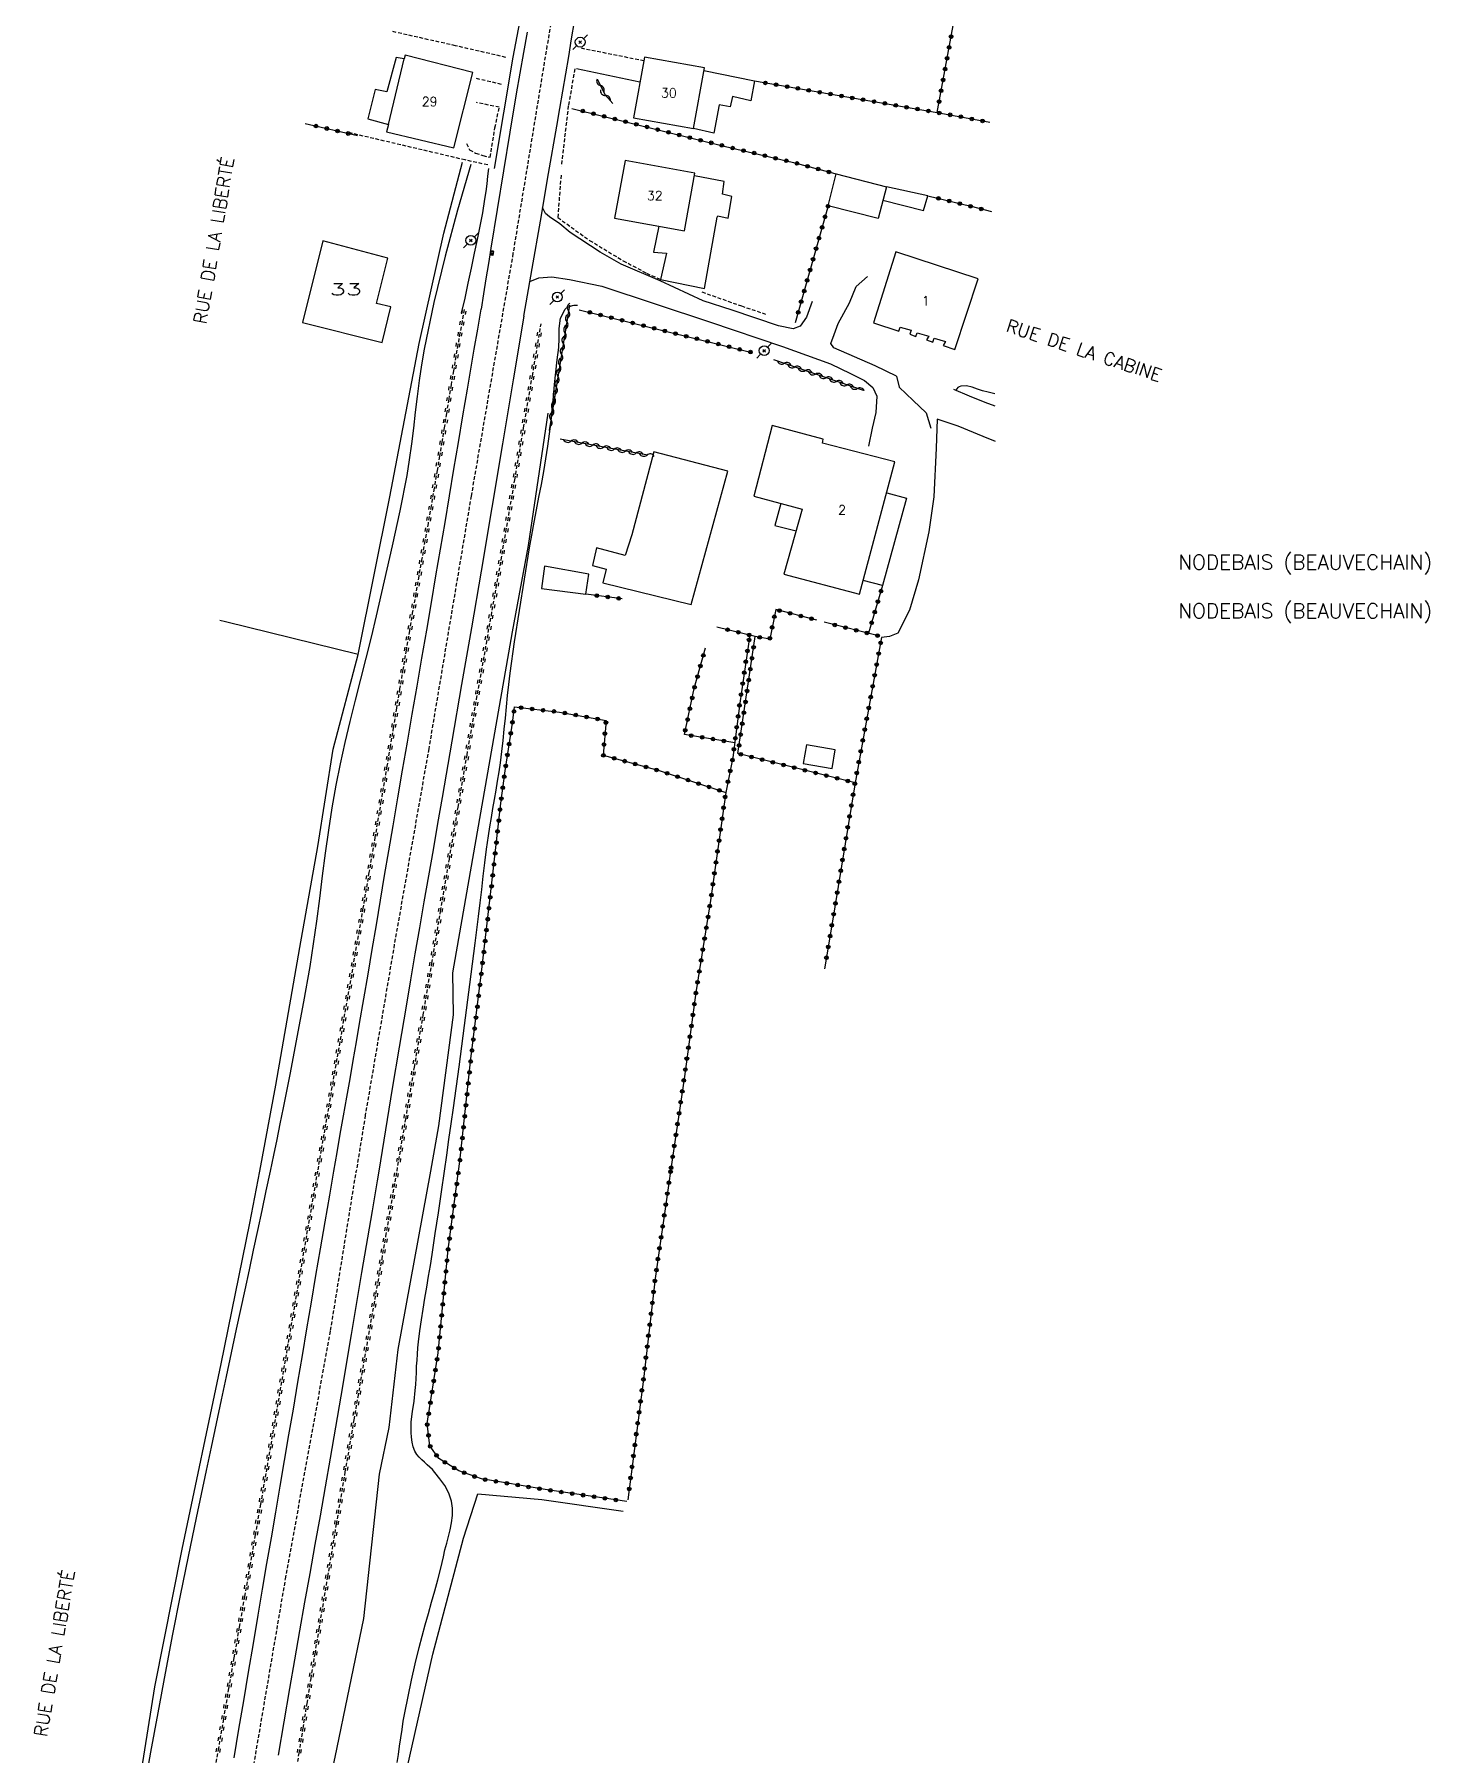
# Model space of a CAD drawing. Header units: millimetres. Extents: x 176000 to 177000, y 162000 to 163001.
# Drawn here: x 176306.3 to 176496, y 162591.6 to 162825.7 of the extents above; entities that cross this region are included whole.
import ezdxf
from ezdxf.enums import TextEntityAlignment as Align

# ---------------------------------------------------------------- set-up
doc = ezdxf.new("R2010")
doc.units = ezdxf.units.MM
doc.linetypes.add('DASHED', pattern=[0.75, 0.5, -0.25])
doc.layers.get('0').update_dxf_attribs({"linetype": 'CONTINUOUS'})
for name, color, linetype in [('W0001', 6, 'DASHED'), ('W0008', 7, 'CONTINUOUS'), ('W0014', 7, 'CONTINUOUS'), ('W0017', 7, 'CONTINUOUS'), ('W0101', 7, 'CONTINUOUS'), ('W0104', 1, 'CONTINUOUS'), ('W0112', 1, 'DASHED'), ('W0211', 2, 'CONTINUOUS'), ('W0214', 2, 'CONTINUOUS'), ('W0220', 5, 'DASHED'), ('W0300', 7, 'CONTINUOUS'), ('W0310', 3, 'CONTINUOUS'), ('W0322', 7, 'CONTINUOUS'), ('W0323', 7, 'CONTINUOUS'), ('W0330', 7, 'CONTINUOUS'), ('W0401', 7, 'CONTINUOUS'), ('W0473', 7, 'CONTINUOUS'), ('W0980', 7, 'CONTINUOUS'), ('W0989', 7, 'CONTINUOUS'), ('W0991', 7, 'CONTINUOUS')]:
    doc.layers.add(name, color=color, linetype=linetype)
doc.styles.get("Standard").update_dxf_attribs({"font": 'romans.shx', "width": 0.85})

# ---------------------------------------------------------------- blocks, each defined once
blk = doc.blocks.new('T473')
for p, q in [((-0.166667, 0.166667), (0.166667, -0.166667)), ((-0.166667, -0.166667), (0.166667, 0.166667)), ((0.500001, 0.500001), (1.000002, 1.000002)), ((-1.000002, -1.000002), (-0.500001, -0.500001))]:
    blk.add_line(p, q)
blk.add_ellipse((0, 0), major_axis=(0.471405, 0.471405), ratio=1, start_param=5.4977871438, end_param=11.780972451)
blk = doc.blocks.new('T401')
for p, q in [((-0.3, 0.3), (0, 0.3)), ((-0.3, -0.25), (-0.3, 0.3)), ((-0.3, 0.15), (0, 0.15)), ((-0.3, 0), (0, 0)), ((0, 0.3), (0, -0.25)), ((-0.3, -0.15), (0, -0.15)), ((-0.3, -0.25), (-0.3, -0.3)), ((-0.3, -0.3), (0, -0.3)), ((0, -0.3), (0, -0.25))]:
    blk.add_line(p, q)
blk = doc.blocks.new('t310o')
at = {"color": 0, "linetype": 'Continuous'}
for centre, start, end in [((-0.5, 0.38), 216.8699, 323.1304), ((0.5, -0.37), 36.8699, 143.1303)]:
    blk.add_arc(centre, 0.625, start, end, dxfattribs=at)
blk = doc.blocks.new('t323o')
at = {"color": 0, "linetype": 'Continuous'}
for radius in [0.25, 0.15]:
    blk.add_circle((0, 0), radius, dxfattribs=at)
blk = doc.blocks.new('t220o')
at = {"color": 0, "linetype": 'Continuous'}
for p, q in [((-0.25, 0.25), (0.25, 0.25)), ((-0.25, -0.25), (0.25, -0.25))]:
    blk.add_line(p, q, dxfattribs=at)
blk = doc.blocks.new('t322o')
at = {"color": 0, "linetype": 'Continuous'}
for radius in [0.25, 0.15]:
    blk.add_circle((0, 0), radius, dxfattribs=at)

msp = doc.modelspace()

# ---------------------------------------------------------------- linework, layer by layer
at = {"layer": 'W0001'}
for points in [[(176391.38, 162899.32), (176386.14, 162880.29), (176380.76, 162851.51), (176375.97, 162824.11), (176371.34, 162795.85), (176365.65, 162762.85), (176359.88, 162728.44), (176355.2, 162701.82), (176351.25, 162678.58), (176350.03, 162671)], [(176319.52, 162491.67), (176321.87, 162506.89), (176324.71, 162523.36), (176327.58, 162539.93), (176330.23, 162555.48), (176332.95, 162571.69), (176340.41, 162615.49), (176346.54, 162649.3), (176350.03, 162671)]]:
    msp.add_lwpolyline(points, dxfattribs=at)
at = {"layer": 'W0008'}
for points in [[(176346.98, 162671), (176347.42, 162673.51), (176347.86, 162676.02), (176348.3, 162678.52), (176348.74, 162681.03), (176349.18, 162683.54), (176349.61, 162686.05), (176350.05, 162688.56), (176350.48, 162691.07), (176351.06, 162694.42), (176351.63, 162697.79), (176352.19, 162701.15), (176352.76, 162704.51), (176353.32, 162707.87), (176353.89, 162711.23), (176354.46, 162714.59), (176355.03, 162717.95), (176355.68, 162721.76), (176356.33, 162725.56), (176356.99, 162729.36), (176357.64, 162733.17), (176358.3, 162736.97), (176358.96, 162740.78), (176359.61, 162744.58), (176360.26, 162748.38), (176360.87, 162752.01), (176361.49, 162755.63), (176362.1, 162759.25), (176362.7, 162762.88), (176363.31, 162766.5), (176363.92, 162770.12), (176364.53, 162773.75), (176365.15, 162777.37), (176365.61, 162780.09), (176366.07, 162782.82), (176366.54, 162785.54), (176367.01, 162788.26)], [(176372.82, 162787.33), (176371.38, 162778.64), (176369.93, 162769.96), (176368.47, 162761.28), (176367, 162752.61), (176365.69, 162744.91), (176364.36, 162737.21), (176363.03, 162729.51), (176361.7, 162721.81), (176361.09, 162718.27), (176360.48, 162714.72), (176359.86, 162711.18), (176359.24, 162707.63), (176358.63, 162704.09), (176358.01, 162700.54), (176357.4, 162697), (176356.8, 162693.45), (176355.86, 162687.84), (176354.93, 162682.23), (176354, 162676.61), (176353.08, 162671)], [(176333.41, 162591.15), (176334.06, 162595.03), (176334.72, 162598.92), (176335.37, 162602.8), (176336.03, 162606.69), (176336.69, 162610.57), (176337.29, 162614.08), (176337.88, 162617.58), (176338.48, 162621.09), (176339.08, 162624.59), (176339.68, 162628.1), (176340.28, 162631.6), (176340.87, 162635.1), (176341.47, 162638.61), (176342.09, 162642.25), (176342.7, 162645.88), (176343.32, 162649.52), (176343.94, 162653.16), (176344.55, 162656.8), (176345.17, 162660.43), (176345.79, 162664.07), (176346.41, 162667.71), (176346.55, 162668.53), (176346.7, 162669.35), (176346.84, 162670.18), (176346.98, 162671)], [(176353.08, 162671), (176352.85, 162669.65), (176352.63, 162668.3), (176352.4, 162666.95), (176352.18, 162665.6), (176350.76, 162657.18), (176349.35, 162648.76), (176347.93, 162640.34), (176346.48, 162631.93), (176345.8, 162628.01), (176345.1, 162624.09), (176344.4, 162620.17), (176343.7, 162616.25), (176343, 162612.33), (176342.3, 162608.41), (176341.61, 162604.49), (176340.93, 162600.57), (176340.17, 162596.04), (176339.42, 162591.5)]]:
    msp.add_lwpolyline(points, dxfattribs=at)
at = {"layer": 'W0014'}
for points in [[(176385.58, 162897.67), (176385.57, 162896.12), (176384.88, 162892.98), (176383.28, 162887.17), (176381.76, 162881.77), (176380.84, 162876.9), (176379.63, 162870.07), (176377.64, 162858.91), (176375.57, 162846.95), (176373.9, 162837.25), (176373.33, 162833.1), (176371.33, 162822.55), (176368.79, 162807.43)], [(176372.82, 162787.33), (176373.95, 162793.79), (176375.07, 162800.25), (176376.19, 162806.72), (176377.3, 162813.18), (176377.71, 162815.56), (176378.12, 162817.93), (176378.52, 162820.3), (176378.92, 162822.68), (176379.32, 162825.05), (176379.73, 162827.42)], [(176373.27, 162825.98), (176372.76, 162823.19), (176372.27, 162820.39), (176371.78, 162817.59), (176370.9, 162812.34), (176370.04, 162807.08), (176369.19, 162801.83), (176368.34, 162796.57), (176368.01, 162794.49), (176367.67, 162792.42), (176367.34, 162790.34), (176367.01, 162788.26)]]:
    msp.add_lwpolyline(points, dxfattribs=at)
at = {"layer": 'W0017'}
for points in [[(176379.98, 162821.02), (176388.6, 162819.2)], [(176412.04, 162789.34), (176411.27, 162787.2), (176410.4, 162785.98), (176409.43, 162785.61), (176407.48, 162786), (176401.16, 162788.13), (176397.23, 162789.42), (176391.35, 162792.11), (176386.07, 162794.39), (176383.22, 162796.03), (176379.14, 162798.72), (176377.7, 162799.9), (176376.31, 162800.83), (176375.75, 162801.28), (176375.38, 162802.09)], [(176373.64, 162792.03), (176374.85, 162792.55), (176376.63, 162792.68), (176379.04, 162792.32), (176383.42, 162791.4), (176398.05, 162786.57), (176407.99, 162783.19), (176414.53, 162780.82), (176417.25, 162779.54), (176419.17, 162778.56), (176420.29, 162777.63), (176420.82, 162776.44), (176420.7, 162774.21), (176420.2, 162772.1), (176419.68, 162769.62)], [(176423.51, 162779.15), (176420.62, 162780.57), (176414.99, 162783.01), (176414.57, 162783.61), (176415.01, 162784.85), (176415.57, 162786.31), (176417.12, 162789.12), (176418.04, 162791.37), (176419.57, 162792.7)], [(176423.51, 162779.15), (176423.88, 162777.68), (176425.79, 162775.83), (176427.54, 162774.16), (176428.17, 162772.08)]]:
    msp.add_lwpolyline(points, dxfattribs=at)
at = {"layer": 'W0101'}
for points in [[(176354.4, 162813.41), (176356.54, 162822.34)], [(176363.31, 162810.21), (176365.86, 162820.48), (176356.69, 162822.84), (176356.54, 162822.34)], [(176354.4, 162813.41), (176354.12, 162812.42), (176363.31, 162810.21)]]:
    msp.add_lwpolyline(points, dxfattribs=at)
for points in [[(176389.21, 162822.58), (176387.72, 162814.31), (176395.88, 162812.84), (176397.37, 162821.1)], [(176385.17, 162800.65), (176394.67, 162798.95), (176396.08, 162806.8), (176386.58, 162808.51)], [(176420.38, 162786.42), (176423.83, 162785.29), (176423.99, 162785.84), (176425.5, 162785.4), (176425.32, 162784.88), (176426.13, 162784.55), (176426.32, 162785.05), (176427.89, 162784.61), (176427.6, 162784.11), (176428.44, 162783.78), (176428.62, 162784.32), (176430.17, 162783.86), (176429.86, 162783.31), (176431.43, 162782.77), (176434.6, 162792.42), (176423.4, 162796.08)], [(176418.49, 162749.5), (176423.28, 162767.48), (176413.43, 162770.02), (176413.53, 162770.59), (176406.61, 162772.45), (176404.12, 162762.84), (176410.68, 162761.06), (176408.2, 162752.2)]]:
    msp.add_lwpolyline(points, close=True, dxfattribs=at)
at = {"layer": 'W0101', "flags": 128}
msp.add_lwpolyline([(176353.54, 162783.72), (176354.75, 162788.58), (176352.8, 162789.06), (176354.33, 162795.2), (176345.48, 162797.56), (176342.71, 162786.48), (176353.54, 162783.72)], dxfattribs=at)
at = {"layer": 'W0104'}
for points in [[(176356.54, 162822.34), (176355.46, 162822.54), (176354.2, 162817.87), (176352.59, 162818.15), (176351.6, 162814.18), (176354.4, 162813.41)], [(176397.31, 162820.75), (176404.19, 162819.33), (176403.71, 162816.61), (176401.22, 162817.21), (176400.89, 162815.82), (176399.4, 162816.08), (176398.67, 162812.24), (176395.88, 162812.84)], [(176391.16, 162799.58), (176390.45, 162796.02), (176392.21, 162795.91), (176391.41, 162792.33), (176397.39, 162791.09), (176399.13, 162800.78), (176399.2, 162800.98), (176400.59, 162800.66), (176401.1, 162803.61), (176399.84, 162803.92), (176400.08, 162805.63), (176396.01, 162806.42)], [(176421.66, 162803.1), (176427.16, 162801.71), (176427.75, 162803.71), (176422.13, 162804.94)], [(176422.17, 162763.29), (176424.85, 162762.55), (176421.61, 162750.66), (176418.99, 162751.36)], [(176407.76, 162761.85), (176406.98, 162758.84), (176409.85, 162758.1)]]:
    msp.add_lwpolyline(points, dxfattribs=at)
for points in [[(176415.31, 162806.68), (176422.13, 162804.94), (176421.02, 162800.61), (176414.2, 162802.35)], [(176395.58, 162748.11), (176400.55, 162766.21), (176390.48, 162768.85), (176387.5, 162757.58), (176387.51, 162757.57), (176386.62, 162754.75), (176382.69, 162755.8), (176382.14, 162753.4), (176384.01, 162752.91), (176383.58, 162751.04)], [(176381.68, 162752.21), (176375.64, 162753.31), (176375.24, 162750.27), (176381.26, 162749.49)], [(176410.81, 162726.44), (176414.74, 162725.76), (176415.18, 162728.33), (176411.25, 162729)]]:
    msp.add_lwpolyline(points, close=True, dxfattribs=at)
at = {"layer": 'W0112'}
for points in [[(176370.38, 162822.54), (176363.52, 162824.12), (176354.85, 162826.08)], [(176380.6, 162823.82), (176389.12, 162822.11)], [(176369.77, 162818.86), (176366.12, 162819.71)], [(176379.76, 162820.98), (176378.87, 162815.95), (176377.9, 162807.74)], [(176368.24, 162808.95), (176368.89, 162812.95), (176369.48, 162815.76), (176366.39, 162816.38)], [(176367.9, 162807.9), (176364.83, 162808.58), (176349.15, 162812.26)], [(176365, 162810.81), (176365.44, 162809.95), (176366.26, 162809.52), (176367.26, 162809.19), (176368.25, 162808.95)], [(176377.88, 162806.5), (176377.43, 162800.75), (176381.77, 162797.63), (176386.33, 162794.87), (176389.52, 162793.17), (176391.41, 162792.33)], [(176397.04, 162790.62), (176402.41, 162788.71), (176405.69, 162787.61)]]:
    msp.add_lwpolyline(points, dxfattribs=at)
at = {"layer": 'W0211'}
for points in [[(176365.63, 162807.94), (176363.78, 162801.73), (176362.11, 162795.47), (176360.6, 162789.17), (176359.28, 162782.83), (176358.89, 162780.69), (176358.57, 162778.55), (176358.3, 162776.4), (176358.05, 162774.24), (176357.8, 162772.09), (176357.54, 162769.94), (176357.24, 162767.79), (176356.89, 162765.65), (176355.96, 162760.84), (176354.92, 162756.07), (176353.82, 162751.3), (176352.72, 162746.54), (176352.04, 162743.66), (176351.34, 162740.79), (176350.61, 162737.92), (176349.88, 162735.05), (176349.17, 162732.18), (176348.48, 162729.3), (176347.84, 162726.41), (176347.26, 162723.51), (176346.71, 162720.44), (176346.23, 162717.36), (176345.8, 162714.27), (176345.4, 162711.17), (176345.01, 162708.08), (176344.6, 162704.99), (176344.17, 162701.9), (176343.69, 162698.82), (176342.85, 162694), (176341.96, 162689.19), (176341.03, 162684.38), (176340.08, 162679.58), (176339.64, 162677.44), (176339.21, 162675.29), (176338.76, 162673.14), (176338.32, 162671)], [(176362.03, 162671), (176362.34, 162673.14), (176362.64, 162675.29), (176362.95, 162677.43), (176363.24, 162679.58), (176364.01, 162685.18), (176364.76, 162690.79), (176365.49, 162696.39), (176366.21, 162702), (176366.44, 162703.83), (176366.66, 162705.65), (176366.87, 162707.48), (176367.09, 162709.3), (176367.3, 162711.13), (176367.53, 162712.95), (176367.76, 162714.78), (176368.02, 162716.6), (176368.2, 162717.84), (176368.4, 162719.09), (176368.61, 162720.33), (176368.83, 162721.57), (176369.04, 162722.81), (176369.25, 162724.06), (176369.45, 162725.3), (176369.63, 162726.55), (176369.82, 162728.07), (176370, 162729.59), (176370.16, 162731.12), (176370.31, 162732.64), (176370.46, 162734.17), (176370.62, 162735.69), (176370.79, 162737.21), (176370.98, 162738.73), (176371.57, 162743.01), (176372.22, 162747.28), (176372.89, 162751.55), (176373.6, 162755.81), (176373.9, 162757.54), (176374.21, 162759.27), (176374.55, 162760.99), (176374.88, 162762.71), (176375.21, 162764.44), (176375.53, 162766.17), (176375.83, 162767.9), (176376.1, 162769.63), (176376.32, 162771.3), (176376.52, 162772.98), (176376.69, 162774.66), (176376.85, 162776.33), (176377.01, 162778.01), (176377.18, 162779.69), (176377.36, 162781.37), (176377.58, 162783.04), (176377.64, 162784.29), (176377.63, 162785.64), (176377.82, 162787.03), (176378.42, 162788.28), (176378.63, 162788.48), (176378.9, 162788.61), (176379.17, 162788.69), (176379.44, 162788.76), (176379.61, 162788.8), (176379.79, 162788.82), (176379.96, 162788.82), (176380.14, 162788.82)], [(176431.27, 162777.39), (176433.39, 162776.5), (176435.54, 162775.64), (176436.9, 162775.12)], [(176338.32, 162671), (176337.75, 162668.31), (176337.17, 162665.61), (176336.6, 162662.92), (176336.02, 162660.23), (176335.44, 162657.54), (176334.86, 162654.85), (176334.28, 162652.15), (176333.71, 162649.46), (176333.03, 162646.25), (176332.34, 162643.05), (176331.65, 162639.85), (176330.96, 162636.64), (176330.28, 162633.44), (176329.59, 162630.23), (176328.92, 162627.02), (176328.25, 162623.82), (176327.16, 162618.53), (176326.09, 162613.25), (176325.04, 162607.96), (176324.02, 162602.66), (176323.02, 162597.28), (176322.04, 162591.9), (176321.1, 162586.51)], [(176355.58, 162590.49), (176355.76, 162591.62), (176355.93, 162592.75), (176356.09, 162593.88), (176356.25, 162595.01), (176356.42, 162596.14), (176356.62, 162597.27), (176357.07, 162599.5), (176357.55, 162601.73), (176358.05, 162603.95), (176358.57, 162606.16), (176358.97, 162607.71), (176359.39, 162609.25), (176359.83, 162610.78), (176360.28, 162612.32), (176360.72, 162613.85), (176361.14, 162615.39), (176361.53, 162616.94), (176361.88, 162618.5), (176362.09, 162619.43), (176362.33, 162620.34), (176362.58, 162621.26), (176362.8, 162622.18), (176362.99, 162623.14), (176363.1, 162624.11), (176363.1, 162625.1), (176362.98, 162626.07), (176362.63, 162627.18), (176362.06, 162628.19), (176361.38, 162629.11), (176360.71, 162629.99), (176360.39, 162630.37), (176360.04, 162630.71), (176359.68, 162631.04), (176359.31, 162631.36), (176358.94, 162631.69), (176358.59, 162632.04), (176358.27, 162632.43), (176358.01, 162632.86), (176357.76, 162633.47), (176357.61, 162634.11), (176357.53, 162634.76), (176357.49, 162635.41), (176357.51, 162636.85), (176357.68, 162638.28), (176357.89, 162639.7), (176358.05, 162641.12), (176358.11, 162641.95), (176358.16, 162642.77), (176358.2, 162643.6), (176358.24, 162644.43), (176358.29, 162645.26), (176358.34, 162646.09), (176358.4, 162646.92), (176358.48, 162647.75), (176358.67, 162649.24), (176358.88, 162650.73), (176359.11, 162652.22), (176359.36, 162653.7), (176359.61, 162655.19), (176359.87, 162656.67), (176360.12, 162658.15), (176360.35, 162659.64), (176360.78, 162662.48), (176361.2, 162665.32), (176361.62, 162668.16), (176362.03, 162671)]]:
    msp.add_lwpolyline(points, dxfattribs=at)
at = {"layer": 'W0214'}
for points in [[(176364.36, 162787.72), (176364.82, 162789.76), (176365.27, 162791.81), (176365.71, 162793.86), (176366.13, 162795.91), (176366.5, 162797.74), (176366.87, 162799.57), (176367.22, 162801.4), (176367.53, 162803.24), (176367.69, 162804.28), (176367.82, 162805.32), (176367.94, 162806.37), (176368.04, 162807.42)], [(176436.87, 162776.76), (176436.7, 162776.81), (176435.96, 162777), (176435.22, 162777.18), (176434.53, 162777.4), (176433.81, 162777.66), (176433.04, 162777.84), (176432.26, 162777.8), (176432.05, 162777.72), (176431.87, 162777.6), (176431.71, 162777.45), (176431.59, 162777.26)]]:
    msp.add_lwpolyline(points, dxfattribs=at)
at = {"layer": 'W0220'}
for points in [[(176364.72, 162788.21), (176364.42, 162786.62), (176364.13, 162785.02), (176363.85, 162783.43), (176363.57, 162781.84), (176363.25, 162779.9), (176362.92, 162777.96), (176362.61, 162776.02), (176362.3, 162774.08), (176361.98, 162772.14), (176361.67, 162770.2), (176361.35, 162768.26), (176361.03, 162766.33), (176360.62, 162763.93), (176360.21, 162761.53), (176359.79, 162759.13), (176359.37, 162756.73), (176358.94, 162754.33), (176358.52, 162751.93), (176358.11, 162749.53), (176357.69, 162747.13), (176357.25, 162744.5), (176356.81, 162741.87), (176356.37, 162739.24), (176355.93, 162736.62), (176355.5, 162733.99), (176355.06, 162731.36), (176354.63, 162728.73), (176354.19, 162726.1), (176353.38, 162721.27), (176352.57, 162716.44), (176351.75, 162711.61), (176350.93, 162706.78), (176350.41, 162703.73), (176349.88, 162700.69), (176349.36, 162697.64), (176348.83, 162694.6), (176348.3, 162691.56), (176347.77, 162688.51), (176347.25, 162685.47), (176346.72, 162682.43), (176346.23, 162679.57), (176345.74, 162676.71), (176345.25, 162673.86), (176344.76, 162671)], [(176355.57, 162671), (176356.76, 162678.07), (176357.95, 162685.15), (176359.13, 162692.23), (176360.31, 162699.3), (176361.5, 162706.38), (176362.69, 162713.45), (176363.89, 162720.52), (176365.09, 162727.6), (176365.75, 162731.4), (176366.4, 162735.2), (176367.07, 162738.99), (176367.73, 162742.79), (176368.4, 162746.59), (176369.07, 162750.39), (176369.73, 162754.18), (176370.38, 162757.98), (176371.59, 162765.06), (176372.79, 162772.14), (176373.99, 162779.22), (176375.17, 162786.3)], [(176344.76, 162671), (176344, 162666.58), (176343.24, 162662.16), (176342.49, 162657.74), (176341.73, 162653.33), (176341.23, 162650.39), (176340.73, 162647.46), (176340.23, 162644.52), (176339.73, 162641.59), (176339.23, 162638.65), (176338.73, 162635.72), (176338.23, 162632.78), (176337.72, 162629.85), (176337, 162625.66), (176336.28, 162621.48), (176335.56, 162617.3), (176334.83, 162613.12), (176334.11, 162608.94), (176333.38, 162604.76), (176332.66, 162600.58), (176331.95, 162596.39), (176331.28, 162592.48), (176330.62, 162588.56)], [(176341.71, 162588.41), (176342.26, 162591.79), (176342.8, 162595.18), (176343.34, 162598.56), (176343.88, 162601.94), (176344.43, 162605.32), (176344.98, 162608.7), (176346.16, 162615.82), (176347.34, 162622.93), (176348.54, 162630.05), (176349.74, 162637.16), (176350.28, 162640.28), (176350.82, 162643.41), (176351.36, 162646.53), (176351.9, 162649.65), (176352.45, 162652.78), (176352.99, 162655.9), (176353.53, 162659.02), (176354.06, 162662.15), (176354.44, 162664.36), (176354.82, 162666.57), (176355.19, 162668.79), (176355.57, 162671)]]:
    msp.add_lwpolyline(points, dxfattribs=at)
at = {"layer": 'W0300'}
for points in [[(176376.1, 162774.13), (176373.43, 162756.11), (176371.25, 162744.36), (176363.12, 162697.96), (176363.2, 162692.23), (176361.23, 162677.14), (176360.11, 162671)], [(176360.11, 162671), (176355.67, 162646.7), (176354.45, 162636.09), (176353.16, 162629.76), (176351.01, 162610.1), (176347.12, 162591.23), (176343.39, 162574.07), (176342.03, 162561.09), (176338.81, 162543.06), (176337.51, 162534.65), (176335.06, 162520.38), (176331.38, 162507), (176328.93, 162498.44), (176326.72, 162491.75), (176326.42, 162487.49)]]:
    msp.add_lwpolyline(points, dxfattribs=at)
at = {"layer": 'W0310'}
for points in [[(176382.79, 162819.59), (176383.86, 162817.44), (176384.92, 162816.24)], [(176379.01, 162788.8), (176376.25, 162771.76)], [(176419.02, 162777.19), (176406.83, 162781.4)], [(176389.69, 162768.39), (176377.75, 162770.59)]]:
    msp.add_lwpolyline(points, dxfattribs=at)
at = {"layer": 'W0322'}
msp.add_lwpolyline([(176380.34, 162788.2), (176403.84, 162782.4)], dxfattribs=at)
at = {"layer": 'W0323'}
for points in [[(176429.03, 162815.04), (176432.05, 162831.37)], [(176404.19, 162819.33), (176429.03, 162815.04), (176436.19, 162813.72)], [(176379.37, 162815.59), (176400.09, 162810.47), (176409.48, 162808.24), (176415.31, 162806.68)], [(176343.09, 162813.54), (176350.21, 162811.89)], [(176427.75, 162803.71), (176433.64, 162802.27), (176433.65, 162802.27), (176436.41, 162801.58)], [(176414.2, 162802.35), (176409.73, 162786.4)], [(176386.2, 162748.86), (176381.26, 162749.49)], [(176421.61, 162750.66), (176419.7, 162744.17)], [(176412.69, 162745.97), (176407.08, 162747.39), (176406.26, 162743.36), (176404.3, 162743.74), (176399.08, 162745.02)], [(176421.25, 162743.78), (176413.66, 162745.67)], [(176401.51, 162729.28), (176394.67, 162730.42), (176396, 162736.64), (176397.52, 162742.2)], [(176403.55, 162743.92), (176402.18, 162734.66), (176401.26, 162727.29), (176400.28, 162722.51)], [(176417.87, 162723.83), (176401.93, 162727.82), (176404.29, 162743.74)], [(176421.48, 162743.6), (176417.87, 162723.83), (176414.67, 162704.2), (176413.72, 162698.53)], [(176363.95, 162671), (176364.12, 162672.28), (176365.58, 162685.88), (176367.07, 162698.05), (176368.48, 162710.23), (176369.68, 162721.07), (176370.26, 162725.44), (176371.26, 162731.93), (176371.57, 162734.15), (176377.65, 162733.44), (176384.01, 162732.32), (176383.6, 162727.58), (176391.24, 162725.48), (176400.28, 162722.51), (176398.23, 162707.83), (176396.23, 162695.29), (176394.66, 162683.87), (176392.78, 162671)], [(176386.82, 162626.03), (176375.71, 162627.64), (176367.06, 162629.1), (176363.99, 162630.19), (176361.24, 162631.88), (176360.04, 162633.62), (176359.67, 162636.62), (176361.15, 162646.24), (176362.52, 162660.3), (176363.95, 162671)], [(176392.78, 162671), (176392.54, 162669.33), (176390.68, 162656.38), (176389.08, 162642.66), (176386.95, 162626.27)]]:
    msp.add_lwpolyline(points, dxfattribs=at)
at = {"layer": 'W0330'}
for points in [[(176336.9, 162671), (176339.09, 162682.66), (176342.36, 162701.4), (176344.8, 162715.14), (176346.89, 162728.41), (176350.29, 162741.29), (176354.61, 162762.76), (176358.58, 162783.62), (176361.95, 162798.64), (176364.46, 162808.28)], [(176436.99, 162770.26), (176435.31, 162770.93), (176431.89, 162772.36), (176429.04, 162773.32), (176428.91, 162769.35), (176428.6, 162762.76), (176427.91, 162757.97), (176426.52, 162751.44), (176425.27, 162747.32), (176423.69, 162744.2), (176422.57, 162743.75), (176421.48, 162743.6)], [(176350.28, 162741.27), (176332.23, 162745.73), (176331.48, 162745.91)], [(176319.9, 162583.67), (176322.65, 162600.79), (176326.34, 162619.56), (176331.67, 162644.77), (176335.57, 162663.92), (176336.9, 162671)], [(176353.15, 162504.75), (176341.51, 162506.72), (176336.42, 162507.81), (176338.62, 162518.87), (176342.19, 162530.26), (176345.05, 162539.59), (176348.28, 162554.23), (176351.66, 162566.71), (176354.22, 162575.49), (176356.59, 162588.17), (176360.43, 162605.27), (176364.62, 162621.05), (176366.57, 162627.06), (176375.27, 162626.3), (176386.33, 162624.73)]]:
    msp.add_lwpolyline(points, dxfattribs=at)

# ---------------------------------------------------------------- block references
at = {"layer": 'W0220'}
for p, rotation in [((176364.37, 162786.34), 259.7005739949516), ((176364.65, 162787.82), 259.4817900558863), ((176364.11, 162784.87), 259.919358613202), ((176374.93, 162784.86), 80.50140534007757), ((176363.59, 162781.91), 260.1381439150692), ((176363.84, 162783.39), 260.1381439150692), ((176374.44, 162781.91), 80.50140534007757), ((176374.68, 162783.39), 80.50140534007757), ((176363.34, 162780.43), 260.3719678217588), ((176374.19, 162780.43), 80.50140534007757), ((176362.84, 162777.47), 260.7550126023044), ((176363.09, 162778.95), 260.5948505127346), ((176373.69, 162777.47), 80.43287458667835), ((176373.94, 162778.95), 80.43287458667835), ((176362.37, 162774.51), 260.8524529720191), ((176362.6, 162775.99), 260.8524529720191), ((176373.19, 162774.51), 80.43287458667835), ((176373.44, 162775.99), 80.43287458667835), ((176362.13, 162773.03), 260.8732217567666), ((176372.94, 162773.03), 80.43287458667835), ((176361.65, 162770.07), 260.6986905618431), ((176361.89, 162771.55), 260.8173181254157), ((176372.44, 162770.07), 80.36434367001924), ((176372.69, 162771.55), 80.36434367001924), ((176361.41, 162768.59), 260.6986905618431), ((176372.19, 162768.59), 80.36434367001924), ((176360.91, 162765.63), 260.3338598054624), ((176361.16, 162767.11), 260.5173398930083), ((176371.69, 162765.64), 80.36434367001924), ((176371.94, 162767.12), 80.36434367001924), ((176360.66, 162764.15), 260.3338598054624), ((176371.44, 162764.16), 80.29581259064604), ((176360.15, 162761.2), 260.0901409840127), ((176360.4, 162762.67), 260.1913435800958), ((176370.93, 162761.2), 80.29581259064604), ((176371.18, 162762.68), 80.29581259064604), ((176359.63, 162758.24), 260.0302523249388), ((176359.89, 162759.72), 260.0901409840127), ((176370.43, 162758.24), 80.29581259064604), ((176370.68, 162759.72), 80.29581259064604), ((176359.37, 162756.76), 260.0302523249388), ((176370.17, 162756.77), 80.21554813093599), ((176358.85, 162753.81), 260.0614226661349), ((176359.11, 162755.29), 260.0206794972089), ((176369.66, 162753.81), 80.13433127790668), ((176369.92, 162755.29), 80.21554813093599), ((176358.59, 162752.33), 260.0614226661349), ((176369.4, 162752.33), 80.13433127790668), ((176358.08, 162749.38), 260.266851887805), ((176358.34, 162750.85), 260.1434802124337), ((176368.89, 162749.38), 80.07914188930172), ((176369.15, 162750.85), 80.13433127790668), ((176357.57, 162746.42), 260.3854093703204), ((176357.83, 162747.9), 260.266851887805), ((176368.37, 162746.42), 80.0499800318585), ((176368.63, 162747.9), 80.07914188930172), ((176357.32, 162744.94), 260.3854093703204), ((176368.11, 162744.94), 80.0499800318585), ((176356.83, 162741.98), 260.4731617308656), ((176357.07, 162743.46), 260.4731617308656), ((176367.59, 162741.99), 80.05234757669214), ((176367.85, 162743.47), 80.0499800318585), ((176356.58, 162740.5), 260.5394804644701), ((176367.33, 162740.51), 80.05234757669214), ((176356.09, 162737.54), 260.5843655148543), ((176356.33, 162739.02), 260.5843655148543), ((176366.82, 162737.56), 80.08624450961008), ((176367.08, 162739.03), 80.05234757669214), ((176355.84, 162736.06), 260.602530569215), ((176366.56, 162736.08), 80.08624450961008), ((176355.35, 162733.1), 260.5939755394153), ((176355.6, 162734.58), 260.602530569215), ((176366.04, 162733.12), 80.14616892943855), ((176366.3, 162734.6), 80.14616892943855), ((176354.86, 162730.14), 260.5639865970247), ((176355.11, 162731.62), 260.5939755394153), ((176365.53, 162730.17), 80.2321207649353), ((176365.79, 162731.64), 80.14616892943855), ((176354.62, 162728.66), 260.5125637682548), ((176365.28, 162728.69), 80.2321207649353), ((176354.12, 162725.7), 260.4815322189219), ((176354.37, 162727.18), 260.5125637682548), ((176364.77, 162725.73), 80.3229301285652), ((176365.03, 162727.21), 80.3229301285652), ((176353.87, 162724.23), 260.4815322189219), ((176364.52, 162724.25), 80.3229301285652), ((176353.38, 162721.27), 260.4680190571201), ((176353.62, 162722.75), 260.4815322189219), ((176364.02, 162721.3), 80.3229301285652), ((176364.27, 162722.77), 80.3229301285652), ((176353.13, 162719.79), 260.4680190571201), ((176363.52, 162718.34), 80.39974880523124), ((176363.77, 162719.82), 80.39974880523124), ((176352.63, 162716.83), 260.4680190571201), ((176352.88, 162718.31), 260.4680190571201), ((176363.26, 162716.86), 80.39974880523124), ((176352.13, 162713.87), 260.426136307312), ((176352.38, 162715.35), 260.426136307312), ((176362.76, 162713.9), 80.39974880523124), ((176363.01, 162715.38), 80.39974880523124), ((176351.88, 162712.39), 260.426136307312), ((176362.52, 162712.42), 80.4570912376304), ((176351.38, 162709.43), 260.3558840291151), ((176351.63, 162710.91), 260.3558840291151), ((176362.02, 162709.46), 80.4570912376304), ((176362.27, 162710.94), 80.4570912376304), ((176351.13, 162707.95), 260.3558840291151), ((176361.77, 162707.98), 80.4570912376304), ((176350.63, 162705), 260.2850433884568), ((176350.88, 162706.48), 260.2850433884568), ((176361.27, 162705.03), 80.49495738759856), ((176361.52, 162706.5), 80.4570912376304), ((176350.12, 162702.04), 260.2309608437531), ((176350.37, 162703.52), 260.2309608437531), ((176360.78, 162702.07), 80.49495738759856), ((176361.03, 162703.55), 80.49495738759856), ((176349.86, 162700.56), 260.1903868412323), ((176360.53, 162700.59), 80.49495738759856), ((176349.35, 162697.61), 260.1633213942666), ((176349.61, 162699.08), 260.1903868412323), ((176360.03, 162697.63), 80.5100134729187), ((176360.28, 162699.11), 80.5100134729187), ((176349.1, 162696.13), 260.1633213942666), ((176359.79, 162696.15), 80.5100134729187), ((176348.58, 162693.17), 260.15304192177), ((176348.84, 162694.65), 260.1633213942666), ((176359.29, 162693.19), 80.5100134729187), ((176359.54, 162694.67), 80.5100134729187), ((176348.33, 162691.69), 260.15304192177), ((176359.05, 162691.71), 80.50225943763458), ((176347.81, 162688.74), 260.1595484450282), ((176348.07, 162690.22), 260.1595484450282), ((176358.55, 162688.75), 80.50225943763458), ((176358.8, 162690.23), 80.50225943763458), ((176347.3, 162685.78), 260.1795635748758), ((176347.56, 162687.26), 260.1795635748758), ((176358.06, 162685.79), 80.50225943763458), ((176358.3, 162687.27), 80.50225943763458), ((176347.05, 162684.3), 260.2130873049662), ((176357.81, 162684.31), 80.47502897147369), ((176346.54, 162681.35), 260.2372518087212), ((176346.79, 162682.83), 260.2130873049662), ((176357.31, 162681.35), 80.47502897147369), ((176357.56, 162682.83), 80.47502897147369), ((176346.28, 162679.87), 260.2372518087212), ((176357.06, 162679.87), 80.47502897147369), ((176345.77, 162676.91), 260.2461397565734), ((176346.03, 162678.39), 260.2461397565734), ((176356.57, 162676.92), 80.4283220925663), ((176356.81, 162678.4), 80.47502897147369), ((176345.27, 162673.96), 260.2542506058666), ((176345.52, 162675.44), 260.2542506058666), ((176356.07, 162673.96), 80.4283220925663), ((176356.32, 162675.44), 80.4283220925663), ((176345.01, 162672.48), 260.2615843580202), ((176355.82, 162672.48), 80.4283220925663), ((176344.68, 162670.54), 260.2697963946339), ((176355.48, 162670.46), 80.39028802631017), ((176344.17, 162667.58), 260.2697963946339), ((176344.43, 162669.06), 260.2697963946339), ((176354.97, 162667.5), 80.36886453772743), ((176355.23, 162668.98), 80.39028802631017), ((176343.67, 162664.63), 260.2783303137095), ((176343.92, 162666.1), 260.2783303137095), ((176354.47, 162664.54), 80.34712810156647), ((176354.72, 162666.02), 80.34712810156647), ((176343.41, 162663.15), 260.2783303137095), ((176354.22, 162663.06), 80.32507871625025), ((176342.91, 162660.19), 260.2847438613683), ((176343.16, 162661.67), 260.2847438613683), ((176353.71, 162660.11), 80.27158106515218), ((176353.97, 162661.58), 80.27158106515218), ((176342.65, 162658.71), 260.2847438613683), ((176353.46, 162658.63), 80.19687764018236), ((176342.15, 162655.75), 260.2890370376535), ((176342.4, 162657.23), 260.2890370376535), ((176352.95, 162655.67), 80.14658884556687), ((176353.2, 162657.15), 80.19687764018236), ((176341.64, 162652.8), 260.301155581149), ((176341.89, 162654.28), 260.2890370376535), ((176352.69, 162654.19), 80.14658884556687), ((176341.39, 162651.32), 260.301155581149), ((176352.18, 162651.24), 80.12071473447011), ((176352.44, 162652.71), 80.12071473447011), ((176340.88, 162648.36), 260.319111097817), ((176341.14, 162649.84), 260.319111097817), ((176351.66, 162648.28), 80.12448867151173), ((176351.92, 162649.76), 80.12071473447011), ((176340.63, 162646.88), 260.3301458314692), ((176351.41, 162646.8), 80.12448867151173), ((176340.13, 162643.93), 260.3342597812385), ((176340.38, 162645.4), 260.3301458314692), ((176350.89, 162643.85), 80.15791063212156), ((176351.15, 162645.33), 80.15791063212156), ((176339.88, 162642.45), 260.3342597812385), ((176350.64, 162642.37), 80.21574721677928), ((176339.37, 162639.49), 260.3302077674595), ((176339.62, 162640.97), 260.3302077674595), ((176350.13, 162639.41), 80.29799836356763), ((176350.38, 162640.89), 80.21574721677928), ((176338.87, 162636.53), 260.3179897931343), ((176339.12, 162638.01), 260.3179897931343), ((176349.62, 162636.46), 80.38742154384492), ((176349.88, 162637.93), 80.29799836356763), ((176338.62, 162635.05), 260.2988510392705), ((176349.37, 162634.98), 80.38742154384492), ((176338.11, 162632.1), 260.2727915095464), ((176338.36, 162633.57), 260.2988510392705), ((176348.87, 162632.02), 80.38742154384492), ((176349.12, 162633.5), 80.38742154384492), ((176337.86, 162630.62), 260.2727915095464), ((176348.62, 162630.54), 80.38742154384492), ((176337.35, 162627.66), 260.2358241200691), ((176337.6, 162629.14), 260.2358241200691), ((176348.13, 162627.58), 80.46872483880844), ((176348.37, 162629.06), 80.46872483880844), ((176336.84, 162624.7), 260.1966976348116), ((176337.09, 162626.18), 260.2358241200691), ((176347.88, 162626.1), 80.46872483880844), ((176336.58, 162623.23), 260.1966976348116), ((176347.38, 162623.14), 80.46872483880844), ((176347.63, 162624.62), 80.46872483880844), ((176336.07, 162620.27), 260.1717717556134), ((176336.33, 162621.75), 260.1966976348116), ((176346.89, 162620.18), 80.5375247035267), ((176347.13, 162621.66), 80.5375247035267), ((176335.82, 162618.79), 260.1717717556134), ((176346.64, 162618.71), 80.5375247035267), ((176335.3, 162615.84), 260.1610464912546), ((176335.56, 162617.31), 260.1717717556134), ((176346.15, 162615.75), 80.59382111879493), ((176346.39, 162617.23), 80.5375247035267), ((176335.05, 162614.36), 260.1610464912546), ((176345.9, 162614.27), 80.59382111879493), ((176334.53, 162611.4), 260.1671783171701), ((176334.79, 162612.88), 260.1671783171701), ((176345.41, 162611.31), 80.59382111879493), ((176345.66, 162612.79), 80.59382111879493), ((176334.02, 162608.45), 260.1901672209262), ((176334.28, 162609.92), 260.1671783171701), ((176344.92, 162608.35), 80.70034196715707), ((176345.17, 162609.83), 80.59382111879493), ((176333.77, 162606.97), 260.1901672209262), ((176344.68, 162606.87), 80.70034196715707), ((176333.26, 162604.01), 260.227356706835), ((176333.51, 162605.49), 260.1901672209262), ((176344.2, 162603.91), 80.8379545076553), ((176344.44, 162605.39), 80.70034196715707), ((176333, 162602.53), 260.227356706835), ((176343.96, 162602.42), 80.8379545076553), ((176332.49, 162599.58), 260.2787467622881), ((176332.75, 162601.06), 260.227356706835), ((176343.49, 162599.46), 80.916873007471), ((176343.72, 162600.94), 80.916873007471), ((176331.99, 162596.62), 260.2787467622881), ((176332.24, 162598.1), 260.2787467622881), ((176343.25, 162597.98), 80.93709698402289), ((176331.73, 162595.14), 260.3335982609952), ((176342.78, 162595.02), 80.8840061223839), ((176343.01, 162596.5), 80.93709698402289), ((176331.23, 162592.18), 260.3811183268839), ((176331.48, 162593.66), 260.3335982609952), ((176342.3, 162592.06), 80.8840061223839), ((176342.54, 162593.54), 80.8840061223839)]:
    msp.add_blockref('t220o', p, dxfattribs=dict(at, rotation=rotation))
at = {"layer": 'W0310'}
for p, rotation in [((176383.23, 162818.69), 296.3730347613006), ((176383.92, 162817.36), 311.6573184514393), ((176378.89, 162788.05), 260.8056222321003), ((176378.65, 162786.57), 260.8056222321003), ((176378.17, 162783.61), 260.8056222321003), ((176378.41, 162785.09), 260.8056222321003), ((176377.93, 162782.13), 260.8056222321003), ((176377.45, 162779.16), 260.8056222321003), ((176377.69, 162780.64), 260.8056222321003), ((176408.25, 162780.91), 160.9526759896209), ((176409.66, 162780.42), 160.9526759896209), ((176411.08, 162779.93), 160.9526759896209), ((176412.5, 162779.44), 160.9526759896209), ((176413.92, 162778.95), 160.9526759896209), ((176376.97, 162776.2), 260.8056222321003), ((176377.21, 162777.68), 260.8056222321003), ((176415.34, 162778.46), 160.9526759896209), ((176416.75, 162777.97), 160.9526759896209), ((176418.17, 162777.48), 160.9526759896209), ((176376.73, 162774.72), 260.8056222321003), ((176376.49, 162773.24), 260.8056222321003), ((176379.22, 162770.32), 169.5647231043386), ((176380.7, 162770.05), 169.5647231043386), ((176382.17, 162769.78), 169.5647231043386), ((176383.65, 162769.5), 169.5647231043386), ((176385.12, 162769.23), 169.5647231043386), ((176386.6, 162768.96), 169.5647231043386), ((176388.07, 162768.69), 169.5647231043386), ((176389.55, 162768.42), 169.5647231043386)]:
    msp.add_blockref('t310o', p, dxfattribs=dict(at, rotation=rotation))
at = {"layer": 'W0322', "rotation": 346.112466044924}
for p in [(176381.8, 162787.84), (176383.25, 162787.48), (176384.71, 162787.12), (176386.17, 162786.76), (176387.62, 162786.4), (176389.08, 162786.04), (176390.53, 162785.68), (176391.99, 162785.32), (176393.45, 162784.96), (176394.9, 162784.6), (176396.36, 162784.24), (176397.81, 162783.88), (176399.27, 162783.52), (176400.73, 162783.16), (176402.18, 162782.8), (176403.64, 162782.44)]:
    msp.add_blockref('t322o', p, dxfattribs=at)
at = {"layer": 'W0323'}
for p, rotation in [((176430.66, 162823.89), 79.51644046671434), ((176430.94, 162825.37), 79.51644046671434), ((176430.39, 162822.42), 79.51644046671434), ((176405.67, 162819.07), 350.2073193286049), ((176429.84, 162819.47), 79.51644046671434), ((176430.12, 162820.94), 79.51644046671434), ((176407.14, 162818.82), 350.2073193286049), ((176408.62, 162818.56), 350.2073193286049), ((176410.1, 162818.31), 350.2073193286049), ((176411.58, 162818.05), 350.2073193286049), ((176413.06, 162817.8), 350.2073193286049), ((176414.54, 162817.54), 350.2073193286049), ((176416.01, 162817.29), 350.2073193286049), ((176417.49, 162817.03), 350.2073193286049), ((176418.97, 162816.78), 350.2073193286049), ((176429.57, 162817.99), 79.51644046671434), ((176380.83, 162815.23), 346.1213356444896), ((176382.29, 162814.87), 346.1213356444896), ((176383.74, 162814.51), 346.1213356444896), ((176420.45, 162816.52), 350.2073193286049), ((176421.93, 162816.27), 350.2073193286049), ((176423.4, 162816.01), 350.2073193286049), ((176424.88, 162815.76), 350.2073193286049), ((176426.36, 162815.5), 350.2073193286049), ((176427.84, 162815.25), 350.2073193286049), ((176429.3, 162816.52), 79.51644046671434), ((176429.32, 162814.99), 349.571703433034), ((176430.79, 162814.72), 349.571703433034), ((176432.27, 162814.45), 349.571703433034), ((176344.55, 162813.2), 346.9411432185753), ((176346.01, 162812.86), 346.9411432185753), ((176347.48, 162812.52), 346.9411432185753), ((176348.94, 162812.18), 346.9411432185753), ((176385.2, 162814.15), 346.1213356444896), ((176386.65, 162813.79), 346.1213356444896), ((176388.11, 162813.43), 346.1213356444896), ((176389.57, 162813.07), 346.1213356444896), ((176391.02, 162812.71), 346.1213356444896), ((176392.48, 162812.35), 346.1213356444896), ((176393.94, 162811.99), 346.1213356444896), ((176433.74, 162814.17), 349.571703433034), ((176435.22, 162813.9), 349.571703433034), ((176395.39, 162811.63), 346.1213356444896), ((176396.85, 162811.27), 346.1213356444896), ((176398.3, 162810.91), 346.1213356444896), ((176399.76, 162810.55), 346.1213356444896), ((176401.22, 162810.2), 346.6421649342352), ((176402.68, 162809.85), 346.6421649342352), ((176404.14, 162809.51), 346.6421649342352), ((176405.6, 162809.16), 346.6421649342352), ((176407.06, 162808.81), 346.6421649342352), ((176408.52, 162808.47), 346.6421649342352), ((176409.97, 162808.11), 345.0453532349), ((176411.42, 162807.72), 345.0453532349), ((176412.87, 162807.33), 345.0453532349), ((176414.32, 162806.95), 345.0453532349), ((176429.21, 162803.35), 346.2753552522877), ((176430.67, 162803), 346.2753552522877), ((176432.12, 162802.64), 346.2753552522877), ((176413.78, 162800.84), 254.3320426275116), ((176414.19, 162802.29), 254.3320426275116), ((176433.58, 162802.28), 346.2753552522877), ((176435.04, 162801.92), 346.0397699192815), ((176412.97, 162797.95), 254.3320426275116), ((176413.38, 162799.4), 254.3320426275116), ((176412.57, 162796.51), 254.3320426275116), ((176411.76, 162793.62), 254.3320426275116), ((176412.16, 162795.06), 254.3320426275116), ((176411.35, 162792.18), 254.3320426275116), ((176410.54, 162789.29), 254.3320426275116), ((176410.95, 162790.73), 254.3320426275116), ((176410.14, 162787.84), 254.3320426275116), ((176382.74, 162749.3), 172.6682177983328), ((176384.23, 162749.11), 172.6682177983328), ((176385.72, 162748.92), 172.6682177983328), ((176421.4, 162749.92), 253.5961173153005), ((176406.89, 162746.43), 258.4274454714212), ((176407.59, 162747.26), 165.8075787057552), ((176409.04, 162746.89), 165.8075787057552), ((176410.5, 162746.52), 165.8075787057552), ((176420.55, 162747.05), 253.5961173153005), ((176420.97, 162748.48), 253.5961173153005), ((176400.54, 162744.66), 166.2092271621398), ((176401.99, 162744.31), 166.2092271621398), ((176406.59, 162744.96), 258.4274454714212), ((176411.95, 162746.15), 165.8075787057552), ((176415.11, 162745.31), 166.024131409186), ((176416.57, 162744.95), 166.024131409186), ((176418.03, 162744.59), 166.024131409186), ((176419.48, 162744.22), 166.024131409186), ((176420.13, 162745.61), 253.5961173153005), ((176403.23, 162741.77), 261.620764564623), ((176403.45, 162743.95), 166.2092271621398), ((176403.45, 162743.26), 261.620764564623), ((176404.07, 162742.26), 81.59714892884959), ((176404.91, 162743.62), 169.0395651916805), ((176406.29, 162743.49), 258.4274454714212), ((176420.94, 162743.86), 166.024131409186), ((176421.35, 162742.87), 259.6362426969837), ((176396.84, 162739.72), 74.76143497870564), ((176397.23, 162741.17), 74.76143497870564), ((176403.01, 162740.29), 261.620764564623), ((176403.85, 162740.78), 81.59714892884959), ((176420.81, 162739.92), 259.6362426969837), ((176421.08, 162741.4), 259.6362426969837), ((176396.45, 162738.28), 74.76143497870564), ((176402.58, 162737.32), 261.620764564623), ((176402.8, 162738.81), 261.620764564623), ((176403.41, 162737.81), 81.59714892884959), ((176403.63, 162739.29), 81.59714892884959), ((176420.54, 162738.45), 259.6362426969837), ((176395.73, 162735.37), 77.89895428515054), ((176396.05, 162736.83), 74.76143497870564), ((176402.36, 162735.84), 261.620764564623), ((176402.97, 162734.84), 81.59714892884959), ((176403.19, 162736.32), 81.59714892884959), ((176420, 162735.5), 259.6362426969837), ((176420.27, 162736.97), 259.6362426969837), ((176371.48, 162733.54), 81.97504070336107), ((176372.45, 162734.05), 353.4109087821266), ((176373.94, 162733.87), 353.4109087821266), ((176375.43, 162733.7), 353.4109087821266), ((176376.92, 162733.53), 353.4109087821266), ((176378.4, 162733.31), 349.939592030621), ((176379.88, 162733.05), 349.939592030621), ((176381.36, 162732.79), 349.939592030621), ((176382.84, 162732.52), 349.939592030621), ((176395.1, 162732.43), 77.89895428515054), ((176395.41, 162733.9), 77.89895428515054), ((176401.96, 162732.86), 262.8816842399916), ((176402.15, 162734.35), 262.8816842399916), ((176402.75, 162733.36), 81.59714892884959), ((176419.46, 162732.55), 259.6362426969837), ((176419.73, 162734.02), 259.6362426969837), ((176371.05, 162730.57), 81.29496037259881), ((176371.27, 162732.06), 81.97504070336107), ((176383.85, 162730.52), 264.9734208261448), ((176383.99, 162732.01), 264.9734208261448), ((176394.78, 162730.97), 77.89895428515054), ((176395.59, 162730.26), 170.5878931861638), ((176401.77, 162731.38), 262.8816842399916), ((176402.31, 162730.39), 81.59714892884959), ((176402.53, 162731.87), 81.59714892884959), ((176419.19, 162731.07), 259.6362426969837), ((176370.82, 162729.09), 81.29496037259881), ((176383.72, 162729.02), 264.9734208261448), ((176397.07, 162730.02), 170.5878931861638), ((176398.55, 162729.77), 170.5878931861638), ((176400.03, 162729.53), 170.5878931861638), ((176401.4, 162728.4), 262.8816842399916), ((176401.59, 162729.89), 262.8816842399916), ((176402.09, 162728.91), 81.59714892884959), ((176402.32, 162727.72), 165.9679872509891), ((176418.65, 162728.12), 259.6362426969837), ((176418.92, 162729.59), 259.6362426969837), ((176370.37, 162726.13), 81.29496037259881), ((176370.59, 162727.61), 81.29496037259881), ((176383.64, 162727.56), 344.6732370415973), ((176385.09, 162727.17), 344.6732370415973), ((176386.53, 162726.77), 344.6732370415973), ((176387.98, 162726.37), 344.6732370415973), ((176389.43, 162725.98), 344.6732370415973), ((176390.87, 162725.58), 344.6732370415973), ((176400.89, 162725.45), 258.3978033622931), ((176401.19, 162726.92), 258.3978033622931), ((176403.77, 162727.35), 165.9679872509891), ((176405.23, 162726.99), 165.9679872509891), ((176406.68, 162726.63), 165.9679872509891), ((176408.14, 162726.26), 165.9679872509891), ((176409.6, 162725.9), 165.9679872509891), ((176411.05, 162725.54), 165.9679872509891), ((176418.38, 162726.64), 259.6362426969837), ((176369.96, 162723.15), 82.38473675040731), ((176370.15, 162724.64), 82.38473675040731), ((176392.3, 162725.13), 341.8067880237132), ((176393.73, 162724.66), 341.8067880237132), ((176395.15, 162724.19), 341.8067880237132), ((176396.58, 162723.73), 341.8067880237132), ((176398, 162723.26), 341.8067880237132), ((176400.58, 162723.98), 258.3978033622931), ((176412.51, 162725.17), 165.9679872509891), ((176413.96, 162724.81), 165.9679872509891), ((176415.42, 162724.45), 165.9679872509891), ((176416.87, 162724.08), 165.9679872509891), ((176417.84, 162723.69), 260.767376860266), ((176418.11, 162725.17), 259.6362426969837), ((176369.76, 162721.67), 82.38473675040731), ((176399.43, 162722.79), 341.8067880237132), ((176400.2, 162721.91), 262.0607133789028), ((176417.36, 162720.73), 260.767376860266), ((176417.6, 162722.21), 260.767376860266), ((176369.42, 162718.69), 83.71779521856082), ((176369.58, 162720.18), 83.71779521856082), ((176399.78, 162718.94), 262.0607133789028), ((176399.99, 162720.43), 262.0607133789028), ((176417.12, 162719.25), 260.767376860266), ((176369.25, 162717.2), 83.71779521856082), ((176399.58, 162717.46), 262.0607133789028), ((176416.64, 162716.29), 260.767376860266), ((176416.88, 162717.77), 260.767376860266), ((176368.92, 162714.21), 83.71779521856082), ((176369.09, 162715.7), 83.71779521856082), ((176399.16, 162714.48), 262.0607133789028), ((176399.37, 162715.97), 262.0607133789028), ((176416.4, 162714.81), 260.767376860266), ((176368.76, 162712.72), 83.71779521856082), ((176398.75, 162711.51), 262.0607133789028), ((176398.96, 162713), 262.0607133789028), ((176415.92, 162711.85), 260.767376860266), ((176416.16, 162713.33), 260.767376860266), ((176368.43, 162709.74), 83.36770129635293), ((176368.59, 162711.23), 83.71779521856082), ((176398.54, 162710.03), 262.0607133789028), ((176415.68, 162710.37), 260.767376860266), ((176368.08, 162706.76), 83.36770129635293), ((176368.25, 162708.25), 83.36770129635293), ((176398.11, 162707.06), 260.9195204267932), ((176398.33, 162708.54), 262.0607133789028), ((176415.2, 162707.41), 260.767376860266), ((176415.44, 162708.89), 260.767376860266), ((176367.91, 162705.27), 83.36770129635293), ((176397.88, 162705.58), 260.9195204267932), ((176414.71, 162704.44), 260.767376860266), ((176414.96, 162705.93), 260.767376860266), ((176367.56, 162702.29), 83.36770129635293), ((176367.73, 162703.78), 83.36770129635293), ((176397.4, 162702.62), 260.9195204267932), ((176397.64, 162704.1), 260.9195204267932), ((176414.47, 162702.97), 260.4963437799671), ((176367.39, 162700.8), 83.36770129635293), ((176396.93, 162699.65), 260.9195204267932), ((176397.16, 162701.13), 260.9195204267932), ((176413.97, 162700.01), 260.4963437799671), ((176414.22, 162701.49), 260.4963437799671), ((176367.04, 162697.82), 83.0425163877756), ((176367.21, 162699.31), 83.36770129635293), ((176396.69, 162698.17), 260.9195204267932), ((176366.86, 162696.33), 83.0425163877756), ((176396.22, 162695.21), 262.1609507843158), ((176396.45, 162696.69), 260.9195204267932), ((176366.5, 162693.35), 83.0425163877756), ((176366.68, 162694.84), 83.0425163877756), ((176396.01, 162693.72), 262.1609507843158), ((176366.13, 162690.38), 83.0425163877756), ((176366.31, 162691.87), 83.0425163877756), ((176395.61, 162690.75), 262.1609507843158), ((176395.81, 162692.24), 262.1609507843158), ((176365.95, 162688.89), 83.0425163877756), ((176395.4, 162689.27), 262.1609507843158), ((176365.59, 162685.91), 83.0425163877756), ((176365.77, 162687.4), 83.0425163877756), ((176394.99, 162686.29), 262.1609507843158), ((176395.2, 162687.78), 262.1609507843158), ((176365.43, 162684.42), 83.85401481710471), ((176394.58, 162683.32), 261.7038201891539), ((176394.79, 162684.81), 262.1609507843158), ((176365.1, 162681.44), 83.85401481710471), ((176365.26, 162682.93), 83.85401481710471), ((176394.36, 162681.84), 261.7038201891539), ((176364.94, 162679.94), 83.85401481710471), ((176393.93, 162678.87), 261.7038201891539), ((176394.15, 162680.35), 261.7038201891539), ((176364.62, 162676.96), 83.85401481710471), ((176364.78, 162678.45), 83.85401481710471), ((176393.71, 162677.38), 261.7038201891539), ((176364.3, 162673.98), 83.85401481710471), ((176364.46, 162675.47), 83.85401481710471), ((176393.28, 162674.42), 261.7038201891539), ((176393.5, 162675.9), 261.7038201891539), ((176364.14, 162672.49), 83.85401481710471), ((176393.06, 162672.93), 261.7038201891539), ((176363.71, 162669.24), 82.3821718843287), ((176363.91, 162670.72), 82.3821718843287), ((176392.55, 162669.4), 261.7038201890924), ((176392.77, 162670.89), 261.7038201890924), ((176392.85, 162671.45), 261.7038201891539), ((176363.51, 162667.75), 82.3821718843287), ((176392.34, 162667.92), 261.8531844945555), ((176363.11, 162664.78), 82.3821718843287), ((176363.31, 162666.26), 82.3821718843287), ((176391.91, 162664.95), 261.8531844945555), ((176392.12, 162666.43), 261.8531844945555), ((176362.92, 162663.29), 82.3821718843287), ((176391.7, 162663.46), 261.8531844945555), ((176362.52, 162660.32), 82.3821718843287), ((176362.72, 162661.8), 82.3821718843287), ((176391.27, 162660.49), 261.8531844945555), ((176391.49, 162661.98), 261.8531844945555), ((176362.37, 162658.82), 84.46829028605606), ((176390.85, 162657.52), 261.8531844945555), ((176391.06, 162659.01), 261.8531844945555), ((176362.08, 162655.84), 84.46829028605606), ((176362.23, 162657.33), 84.46829028605606), ((176390.64, 162656.04), 263.3340358625592), ((176361.79, 162652.85), 84.46829028605606), ((176361.94, 162654.34), 84.46829028605606), ((176390.3, 162653.06), 263.3340358625592), ((176390.47, 162654.55), 263.3340358625592), ((176361.65, 162651.36), 84.46829028605606), ((176390.12, 162651.57), 263.3340358625592), ((176361.36, 162648.37), 84.46829028605606), ((176361.51, 162649.86), 84.46829028605606), ((176389.77, 162648.59), 263.3340358625592), ((176389.95, 162650.08), 263.3340358625592), ((176361.22, 162646.88), 84.46829028605606), ((176389.6, 162647.1), 263.3340358625592), ((176360.79, 162643.91), 81.2068798593955), ((176361.02, 162645.39), 81.2068798593955), ((176389.25, 162644.12), 263.3340358625592), ((176389.43, 162645.61), 263.3340358625592), ((176360.56, 162642.43), 81.2068798593955), ((176388.88, 162641.14), 262.6046008875537), ((176389.08, 162642.63), 262.6046008875537), ((176360.11, 162639.46), 81.2068798593955), ((176360.34, 162640.94), 81.2068798593955), ((176388.69, 162639.65), 262.6046008875537), ((176359.68, 162636.5), 97.06393345149272), ((176359.88, 162637.98), 81.2068798593955), ((176388.3, 162636.68), 262.6046008875537), ((176388.5, 162638.17), 262.6046008875537), ((176359.87, 162635.01), 97.06393345149272), ((176388.11, 162635.19), 262.6046008875537), ((176360.09, 162633.54), 124.7672971177061), ((176360.95, 162632.3), 124.7672971177061), ((176387.73, 162632.22), 262.6046008875537), ((176387.92, 162633.7), 262.6046008875537), ((176362.08, 162631.37), 148.3518294931606), ((176363.36, 162630.58), 148.3518294931606), ((176364.71, 162629.93), 160.3863834995899), ((176366.12, 162629.43), 160.3863834995899), ((176387.53, 162630.73), 262.6046008875537), ((176367.55, 162629.01), 170.420651384172), ((176369.03, 162628.76), 170.420651384172), ((176370.51, 162628.51), 170.420651384172), ((176371.99, 162628.26), 170.420651384172), ((176373.47, 162628.01), 170.420651384172), ((176374.95, 162627.76), 170.420651384172), ((176376.43, 162627.53), 171.7905006728897), ((176377.92, 162627.32), 171.7905006728897), ((176379.4, 162627.1), 171.7905006728897), ((176387.15, 162627.75), 262.6046008875537), ((176387.34, 162629.24), 262.6046008875537), ((176380.88, 162626.89), 171.7905006728897), ((176382.37, 162626.67), 171.7905006728897), ((176383.85, 162626.46), 171.7905006728897), ((176385.34, 162626.25), 171.7905006728897)]:
    msp.add_blockref('t323o', p, dxfattribs=dict(at, rotation=rotation))
at = {"layer": 'W0401', "rotation": 170.7867664799918}
msp.add_blockref('T401', (176368.34, 162795.91), dxfattribs=at)
at = {"layer": 'W0473'}
for p in [(176380.48, 162824.61), (176365.61, 162797.63), (176377.37, 162789.92), (176405.51, 162782.63)]:
    msp.add_blockref('T473', p, dxfattribs=at)

# ---------------------------------------------------------------- texts
at = {"layer": 'W0980'}
for p in [(176479.09, 162753.71), (176479.09, 162747.09)]:
    msp.add_text('NODEBAIS (BEAUVECHAIN)', height=2, dxfattribs=at).set_placement(p, align=Align.MIDDLE)
at = {"layer": 'W0989'}
for rotation, p in [(80.4501, (176329.63, 162786.18)), (80.3655, (176307.93, 162593.92))]:
    msp.add_text('RUE DE LA LIBERTÉ  ', height=1.75, rotation=rotation, dxfattribs=at).set_placement(p)
msp.add_text('RUE DE LA CABINE  ', height=1.75, rotation=341.7165, dxfattribs=at).set_placement((176438.55, 162786.12), align=Align.MIDDLE_LEFT)
at = {"layer": 'W0991'}
for s, p in [('29', (176360.01, 162816.53)), ('30', (176392.55, 162817.71)), ('32', (176390.63, 162803.73)), ('1', (176427.47, 162789.42)), ('2', (176416.1, 162760.97))]:
    msp.add_text(s, height=1.25, dxfattribs=at).set_placement(p, align=Align.MIDDLE_CENTER)
at = {"layer": 'W0991', "width": 1.6}
msp.add_text('33', height=1.6, dxfattribs=at).set_placement((176346.41, 162790.17))

doc.saveas('drawing.dxf')
